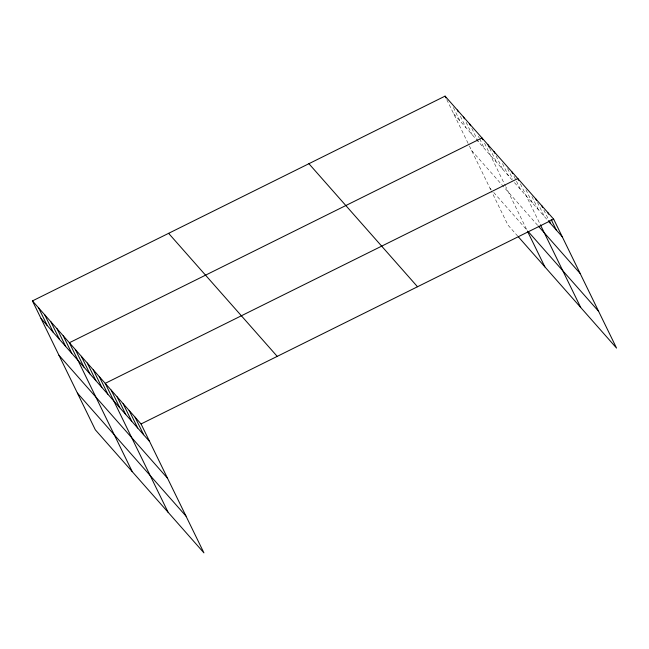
<?xml version="1.0" encoding="UTF-8"?>
<svg xmlns="http://www.w3.org/2000/svg" width="649" height="649" viewBox="0 0 649 649"><rect width="100%" height="100%" fill="white"/><g stroke="black" fill="none" stroke-linecap="round" stroke-linejoin="round"><path stroke-width="0.49" stroke-dasharray="3.25 2.43" d="M453.643 113.713L512.475 180.357M514.462 182.62L547.651 220.214M471.563 150.446L537.688 225.373M490.027 188.299L491.261 189.695M493.719 192.485L526.956 230.135L505.871 186.912M517.788 236.195L507.948 225.041L491.334 190.993M543.87 210.033L548.592 219.703M537.469 202.383L544.333 216.458M531.92 196.501L538.354 209.684M525.95 189.727L532.383 202.918M520.409 183.845L539.96 223.929M514.008 176.195L520.433 189.386M507.599 168.545L512.751 179.1M502.488 163.54L508.491 175.847M496.087 155.89L502.521 169.081M489.679 148.248L496.542 162.315M484.568 143.234L505.433 186.012M478.41 136.266L479.27 138.026M479.7 138.902L484.414 148.572M471.831 128.413L478.264 141.604M466.104 122.32L472.107 134.627M460.376 116.228L465.95 127.658M453.367 107.491L459.8 120.682M446.78 99.646L468.943 145.076M469.381 145.968L490.904 190.092"/><path stroke-width="0.97" d="M32.45 300.909L141.052 423.959L203.932 552.875L95.33 429.825L32.45 300.909L445.068 96.125L553.67 219.175L616.55 348.091L518.405 236.893M141.052 423.959L553.67 219.175M548.316 220.968L562.253 236.755M538.354 226.12L580.165 273.497M528.278 231.644L598.629 311.35M308.908 163.702L417.51 286.753M168.61 233.332L277.22 356.382M41.025 318.497L149.635 441.547M58.945 355.238L167.547 478.281M77.409 393.091L186.012 516.133M547.699 212.401L548.559 214.162M551.131 219.435L556.274 229.989M541.728 205.636L542.58 207.396M549.013 220.587L550.303 223.224M535.75 198.87L536.609 200.63M518.689 180.325L517.837 178.564L105.219 383.356L168.091 512.272M540.398 224.83L580.709 307.48M511.858 171.798L512.718 173.559M493.938 151.493L494.798 153.253M487.967 144.727L489.257 147.364M482.848 139.722L481.996 137.961L69.378 342.745L132.25 471.661M527.386 231.036L544.868 266.877M469.681 124.016L470.541 125.776M463.532 117.039L464.392 118.799M457.375 110.07L458.235 111.831M445.068 96.125L445.928 97.885M135.081 417.193L143.656 434.773M129.11 410.419L137.685 428.007M123.132 403.654L131.715 421.242M117.161 396.888L125.736 414.476M111.19 390.122L119.765 407.702M99.24 376.582L107.815 394.17M93.269 369.816L101.844 387.404M87.299 363.051L95.874 380.639M81.32 356.285L89.903 373.865M75.349 349.511L83.924 367.099M63.221 335.776L71.796 353.356M57.063 328.8L65.646 346.388M50.914 321.831L59.489 339.411M44.757 314.854L53.34 332.442M38.607 307.886L47.182 325.465"/></g></svg>
